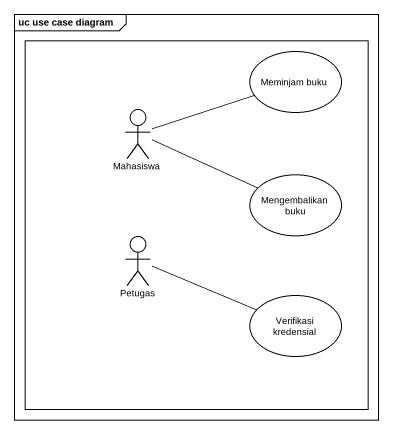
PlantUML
@startuml
mainframe uc use case diagram
rectangle " " as rectangle1 {
  usecase "Meminjam buku" as Meminjam_buku
  actor Mahasiswa
  usecase "Mengembalikan buku" as Mengembalikan_buku
  actor Petugas
  usecase "Verifikasi kredensial" as Verifikasi_kredensial
}
Mahasiswa -right- Meminjam_buku
Mahasiswa -right- Mengembalikan_buku
Petugas -right- Verifikasi_kredensial
@enduml
